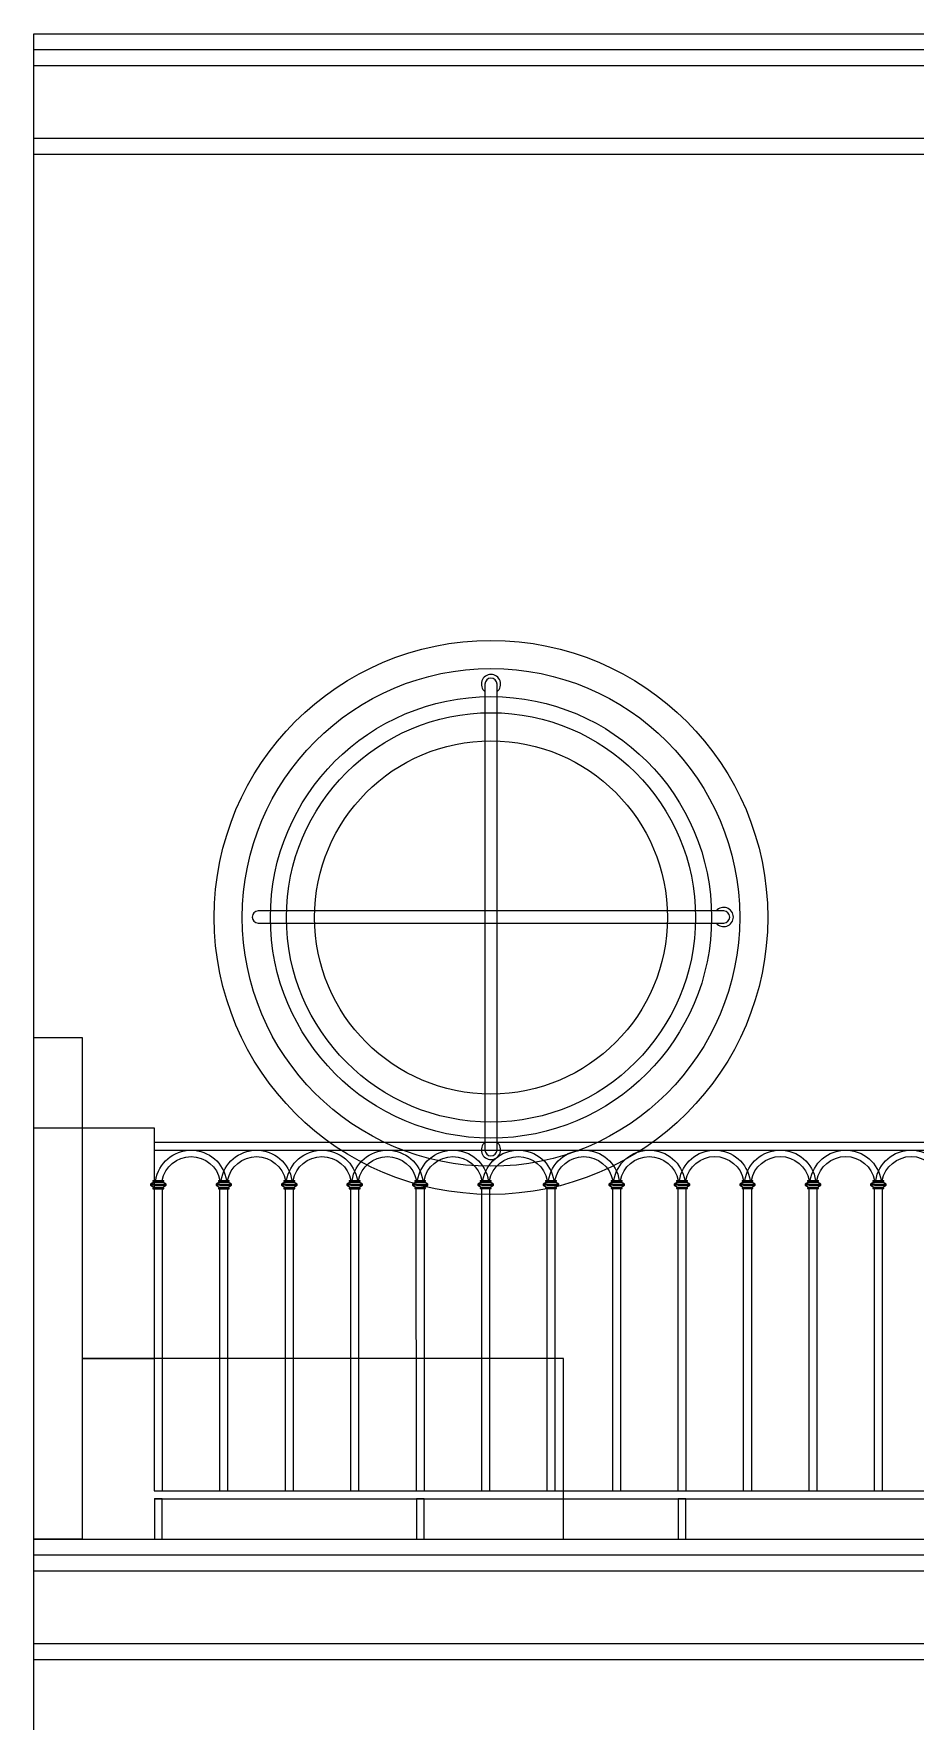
# Model space of a CAD drawing. Header units: millimetres. Extents: x -127141 to 682685, y -1234500 to 49778.
# Drawn here: x 440353 to 442551, y -269543 to -265339 of the extents above; entities that cross this region are included whole.
import ezdxf

# ---------------------------------------------------------------- set-up
doc = ezdxf.new("R2010")
doc.units = ezdxf.units.MM
doc.header["$MEASUREMENT"] = 0
doc.layers.add('-HATCH', color=8, linetype='Continuous', lineweight=5)
doc.layers.add('-LINE1', color=7, linetype='Continuous', lineweight=18)

# ---------------------------------------------------------------- blocks, each defined once
blk = doc.blocks.new('A$C3c667b45')
for p, q in [((6558.08756895666, 988.8375516396336), (9.822839024593124, 988.8375516396336)), ((6558.08756895666, 968.8374991954332), (9.822839024593124, 968.8374165566057)), ((4732.781830891617, 884.0074044565262), (4741.038458284283, 889.0357012456662)), ((4732.781830883468, 882.0074044565262), (4732.781830891617, 884.0074044565262)), ((4742.604670445202, 884.0074044172069), (4732.781830891617, 884.0074044565262)), ((4738.63846750604, 891.0357012554739), (4738.638467514189, 893.0357012554742)), ((4742.604670482105, 893.0357012397434), (4738.638467514189, 893.0357012554742)), ((4741.038458292488, 891.035701245666), (4738.63846750604, 891.0357012554739)), ((4741.038458284283, 889.0357012456662), (4741.038458292488, 891.035701245666)), ((4742.604670473897, 891.0357012395398), (4741.038458292488, 891.035701245666)), ((4763.391272869543, 889.0357011541928), (4741.038458290975, 889.0357012497261)), ((4761.804596773698, 893.0357011611778), (4742.604670482105, 893.0357012397434)), ((4742.604670473897, 891.0357012395398), (4761.80459676549, 891.0357011611778)), ((4742.604670445202, 884.0074044172069), (4742.604670436936, 882.007404417207)), ((4761.804596736737, 884.0074043386412), (4742.604670445202, 884.0074044172069)), ((4765.791263672348, 893.0357011443701), (4761.804596773698, 893.0357011611778)), ((4763.391272877692, 891.0357011541928), (4761.80459676549, 891.0357011611778)), ((4761.804596728529, 882.0074043386412), (4761.804596736737, 884.0074043386412)), ((4761.804596736737, 884.0074043386412), (4771.647900221054, 884.0074042974883)), ((4763.391272877692, 891.0357011541928), (4763.391272869543, 889.0357011541928)), ((4765.791263664141, 891.0357011443703), (4763.391272877692, 891.0357011541928)), ((4763.391272869543, 889.0357011541928), (4771.647900221054, 884.0074042974883)), ((4765.791263672348, 893.0357011443701), (4765.791263664141, 891.0357011443703)), ((4771.647900221054, 884.0074042974883), (4771.647900212847, 882.0074042974884)), ((4895.981204370386, 884.0074037887097), (4904.237831762991, 889.0357005778494)), ((4895.981204362237, 882.0074037887097), (4895.981204370386, 884.0074037887097)), ((4905.804043923912, 884.0074037493904), (4895.981204370386, 884.0074037887097)), ((4901.83784098475, 891.0357005876576), (4901.837840992957, 893.0357005876576)), ((4905.804043960873, 893.0357005719272), (4901.837840992957, 893.0357005876576)), ((4904.237831771199, 891.0357005778498), (4901.83784098475, 891.0357005876576)), ((4904.237831762991, 889.0357005778494), (4904.237831771199, 891.0357005778498)), ((4905.804043952609, 891.0357005717232), (4904.237831771199, 891.0357005778498)), ((4926.590646348312, 889.0357004863762), (4904.237831769687, 889.0357005819096)), ((4925.003970252467, 893.0357004933611), (4905.804043960873, 893.0357005719272)), ((4905.804043952609, 891.0357005717232), (4925.003970244201, 891.0357004933612)), ((4905.804043923912, 884.0074037493904), (4905.804043915704, 882.0074037493904)), ((4925.003970215446, 884.0074036708246), (4905.804043923912, 884.0074037493904)), ((4928.990637151059, 893.0357004765538), (4925.003970252467, 893.0357004933611)), ((4926.59064635646, 891.0357004863762), (4925.003970244201, 891.0357004933612)), ((4925.003970207296, 882.0074036708247), (4925.003970215446, 884.0074036708246)), ((4925.003970215446, 884.0074036708246), (4934.847273699765, 884.0074036296719)), ((4926.59064635646, 891.0357004863762), (4926.590646348312, 889.0357004863762)), ((4928.990637142909, 891.0357004765538), (4926.59064635646, 891.0357004863762)), ((4926.590646348312, 889.0357004863762), (4934.847273699765, 884.0074036296719)), ((4928.990637151059, 893.0357004765538), (4928.990637142909, 891.0357004765538)), ((4934.847273699765, 884.0074036296719), (4934.847273691557, 882.0074036296718)), ((5059.180577849097, 884.0074031208933), (5067.43720524176, 889.0356999100331)), ((5059.180577840889, 882.0074031208933), (5059.180577849097, 884.0074031208933)), ((5069.003417402623, 884.0074030815739), (5059.180577849097, 884.0074031208933)), ((5065.03721446346, 891.0356999198411), (5065.037214471609, 893.035699919841)), ((5069.003417439584, 893.0356999041105), (5065.037214471609, 893.035699919841)), ((5067.437205249909, 891.0356999100331), (5065.03721446346, 891.0356999198411)), ((5067.43720524176, 889.0356999100331), (5067.437205249909, 891.0356999100331)), ((5069.003417431377, 891.0356999039067), (5067.437205249909, 891.0356999100331)), ((5089.790019826963, 889.0356998185597), (5067.437205248396, 889.0356999140934)), ((5088.203343731118, 893.0356998255447), (5069.003417439584, 893.0356999041105)), ((5069.003417431377, 891.0356999039067), (5088.20334372297, 891.0356998255447)), ((5069.003417402623, 884.0074030815739), (5069.003417394415, 882.0074030815741)), ((5088.203343694215, 884.0074030030082), (5069.003417402623, 884.0074030815739)), ((5092.190010629828, 893.0356998087371), (5088.203343731118, 893.0356998255447)), ((5089.79001983517, 891.0356998185597), (5088.20334372297, 891.0356998255447)), ((5088.203343686007, 882.0074030030082), (5088.203343694215, 884.0074030030082)), ((5088.203343694215, 884.0074030030082), (5098.046647178475, 884.0074029618553)), ((5089.79001983517, 891.0356998185597), (5089.790019826963, 889.0356998185597)), ((5092.190010621621, 891.0356998087371), (5089.79001983517, 891.0356998185597)), ((5089.790019826963, 889.0356998185597), (5098.046647178475, 884.0074029618553)), ((5092.190010629828, 893.0356998087371), (5092.190010621621, 891.0356998087371)), ((5098.046647178475, 884.0074029618553), (5098.046647170326, 882.0074029618553)), ((5222.379951327805, 884.0074024530768), (5230.636578720471, 889.0356992422167)), ((5222.379951319657, 882.0074024530768), (5222.379951327805, 884.0074024530768)), ((5232.202790881391, 884.0074024137575), (5222.379951327805, 884.0074024530768)), ((5228.236587942229, 891.0356992520246), (5228.236587950378, 893.0356992520246)), ((5232.202790918294, 893.0356992362939), (5228.236587950378, 893.0356992520246)), ((5230.636578728677, 891.0356992422165), (5228.236587942229, 891.0356992520246)), ((5230.636578720471, 889.0356992422167), (5230.636578728677, 891.0356992422165)), ((5232.202790910087, 891.0356992360903), (5230.636578728677, 891.0356992422165)), ((5252.989393305732, 889.0356991507433), (5230.636578727163, 889.0356992462765)), ((5251.402717209887, 893.0356991577282), (5232.202790918294, 893.0356992362939)), ((5232.202790910087, 891.0356992360903), (5251.402717201679, 891.0356991577282)), ((5232.202790881391, 884.0074024137575), (5232.202790873125, 882.0074024137575)), ((5251.402717172926, 884.0074023351918), (5232.202790881391, 884.0074024137575)), ((5255.389384108537, 893.0356991409208), (5251.402717209887, 893.0356991577282)), ((5252.989393313881, 891.0356991507433), (5251.402717201679, 891.0356991577282)), ((5251.402717164718, 882.0074023351918), (5251.402717172926, 884.0074023351918)), ((5251.402717172926, 884.0074023351918), (5261.246020657243, 884.0074022940387)), ((5252.989393313881, 891.0356991507433), (5252.989393305732, 889.0356991507433)), ((5255.389384100329, 891.0356991409208), (5252.989393313881, 891.0356991507433)), ((5252.989393305732, 889.0356991507433), (5261.246020657243, 884.0074022940387)), ((5255.389384108537, 893.0356991409208), (5255.389384100329, 891.0356991409208)), ((5261.246020657243, 884.0074022940387), (5261.246020649036, 882.0074022940388)), ((5385.579324324323, 883.9896596753241), (5393.835951716988, 889.017956464464)), ((5385.579324316117, 881.9896596753242), (5385.579324324323, 883.9896596753241)), ((5395.402163877849, 883.9896596360048), (5385.579324324323, 883.9896596753241)), ((5391.435960938689, 891.0179564742722), (5391.435960946837, 893.017956474272)), ((5395.402163914813, 893.0179564585412), (5391.435960946837, 893.017956474272)), ((5393.835951725137, 891.0179564644641), (5391.435960938689, 891.0179564742722)), ((5393.835951716988, 889.017956464464), (5393.835951725137, 891.0179564644641)), ((5395.402163906605, 891.0179564583376), (5393.835951725137, 891.0179564644641)), ((5416.188766302191, 889.0179563729907), (5393.835951723624, 889.0179564685241)), ((5414.602090206347, 893.0179563799755), (5395.402163914813, 893.0179564585412)), ((5395.402163906605, 891.0179564583376), (5414.602090198197, 891.0179563799755)), ((5395.402163877849, 883.9896596360048), (5395.402163869643, 881.989659636005)), ((5414.602090169442, 883.9896595574392), (5395.402163877849, 883.9896596360048)), ((5418.588757105055, 893.0179563631682), (5414.602090206347, 893.0179563799755)), ((5416.188766310399, 891.0179563729907), (5414.602090198197, 891.0179563799755)), ((5414.602090161236, 881.9896595574392), (5414.602090169442, 883.9896595574392)), ((5414.602090169442, 883.9896595574392), (5424.445393653702, 883.9896595162863)), ((5416.188766310399, 891.0179563729907), (5416.188766302191, 889.0179563729907)), ((5418.588757096848, 891.0179563631682), (5416.188766310399, 891.0179563729907)), ((5416.188766302191, 889.0179563729907), (5424.445393653702, 883.9896595162863)), ((5418.588757105055, 893.0179563631682), (5418.588757096848, 891.0179563631682)), ((5424.445393653702, 883.9896595162863), (5424.445393645554, 881.9896595162863)), ((5548.778697803034, 883.9896590075077), (5557.035325195699, 889.0179557966477)), ((5548.778697794886, 881.9896590075076), (5548.778697803034, 883.9896590075077)), ((5558.601537356619, 883.9896589681885), (5548.778697803034, 883.9896590075077)), ((5554.635334417458, 891.0179558064556), (5554.635334425606, 893.0179558064556)), ((5558.601537393522, 893.017955790725), (5554.635334425606, 893.0179558064556)), ((5557.035325203906, 891.0179557966475), (5554.635334417458, 891.0179558064556)), ((5557.035325195699, 889.0179557966477), (5557.035325203906, 891.0179557966475)), ((5558.601537385315, 891.0179557905212), (5557.035325203906, 891.0179557966475)), ((5579.388139780959, 889.0179557051742), (5557.035325202392, 889.0179558007076)), ((5577.801463685115, 893.0179557121593), (5558.601537393522, 893.017955790725)), ((5558.601537385315, 891.0179557905212), (5577.801463676908, 891.0179557121593)), ((5558.601537356619, 883.9896589681885), (5558.601537348353, 881.9896589681885)), ((5577.801463648153, 883.9896588896228), (5558.601537356619, 883.9896589681885)), ((5581.788130583765, 893.0179556953516), (5577.801463685115, 893.0179557121593)), ((5579.388139789109, 891.0179557051742), (5577.801463676908, 891.0179557121593)), ((5577.801463639947, 881.9896588896225), (5577.801463648153, 883.9896588896228)), ((5577.801463648153, 883.9896588896228), (5587.64476713247, 883.9896588484697)), ((5579.388139789109, 891.0179557051742), (5579.388139780959, 889.0179557051742)), ((5581.788130575558, 891.0179556953517), (5579.388139789109, 891.0179557051742)), ((5579.388139780959, 889.0179557051742), (5587.64476713247, 883.9896588484697)), ((5581.788130583765, 893.0179556953516), (5581.788130575558, 891.0179556953517)), ((5587.64476713247, 883.9896588484697), (5587.644767124264, 881.9896588484698)), ((5711.978071281802, 883.9896583396913), (5720.23469867441, 889.017955128831)), ((5711.978071273596, 881.9896583396913), (5711.978071281802, 883.9896583396913)), ((5721.800910835271, 883.9896583003718), (5711.978071281802, 883.9896583396913)), ((5717.834707896109, 891.0179551386391), (5717.834707904316, 893.0179551386391)), ((5721.800910872291, 893.0179551229083), (5717.834707904316, 893.0179551386391)), ((5720.234698682559, 891.017955128831), (5717.834707896109, 891.0179551386391)), ((5720.23469867441, 889.017955128831), (5720.234698682559, 891.017955128831)), ((5721.800910864024, 891.0179551227047), (5720.234698682559, 891.017955128831)), ((5742.58751325967, 889.0179550373578), (5720.234698681045, 889.0179551328911)), ((5741.000837163824, 893.0179550443427), (5721.800910872291, 893.0179551229083)), ((5721.800910864024, 891.0179551227047), (5741.000837155618, 891.0179550443428)), ((5721.800910835271, 883.9896583003718), (5721.800910827122, 881.9896583003718)), ((5741.000837126863, 883.9896582218062), (5721.800910835271, 883.9896583003718)), ((5744.987504062476, 893.0179550275352), (5741.000837163824, 893.0179550443427)), ((5742.587513267878, 891.0179550373578), (5741.000837155618, 891.0179550443428)), ((5741.000837118715, 881.9896582218062), (5741.000837126863, 883.9896582218062)), ((5741.000837126863, 883.9896582218062), (5750.844140611123, 883.9896581806532)), ((5742.587513267878, 891.0179550373578), (5742.58751325967, 889.0179550373578)), ((5744.987504054327, 891.0179550275351), (5742.587513267878, 891.0179550373578)), ((5742.58751325967, 889.0179550373578), (5750.844140611123, 883.9896581806532)), ((5744.987504062476, 893.0179550275352), (5744.987504054327, 891.0179550275351)), ((5750.844140611123, 883.9896581806532), (5750.844140602975, 881.9896581806532)), ((5875.177444760513, 883.9896576718747), (5883.434072153177, 889.0179544610147)), ((5875.177444752306, 881.9896576718747), (5875.177444760513, 883.9896576718747)), ((5885.000284314039, 883.9896576325556), (5875.177444760513, 883.9896576718747)), ((5881.034081374878, 891.0179544708226), (5881.034081383027, 893.0179544708225)), ((5885.000284351001, 893.017954455092), (5881.034081383027, 893.0179544708225)), ((5883.434072161325, 891.0179544610146), (5881.034081374878, 891.0179544708226)), ((5883.434072153177, 889.0179544610147), (5883.434072161325, 891.0179544610146)), ((5885.000284342794, 891.0179544548881), (5883.434072161325, 891.0179544610146)), ((5905.78688673838, 889.0179543695414), (5883.434072159813, 889.0179544650745)), ((5904.200210642535, 893.0179543765262), (5885.000284351001, 893.017954455092)), ((5885.000284342794, 891.0179544548881), (5904.200210634386, 891.0179543765262)), ((5885.000284314039, 883.9896576325556), (5885.000284305831, 881.9896576325553)), ((5904.200210605631, 883.9896575539896), (5885.000284314039, 883.9896576325556)), ((5908.186877541243, 893.0179543597188), (5904.200210642535, 893.0179543765262)), ((5905.786886746588, 891.0179543695414), (5904.200210634386, 891.0179543765262)), ((5904.200210597424, 881.9896575539896), (5904.200210605631, 883.9896575539896)), ((5904.200210605631, 883.9896575539896), (5914.043514089892, 883.989657512837)), ((5905.786886746588, 891.0179543695414), (5905.78688673838, 889.0179543695414)), ((5908.186877533037, 891.0179543597188), (5905.786886746588, 891.0179543695414)), ((5905.78688673838, 889.0179543695414), (5914.043514089892, 883.989657512837)), ((5908.186877541243, 893.0179543597188), (5908.186877533037, 891.0179543597188)), ((5914.043514089892, 883.989657512837), (5914.043514081744, 881.9896575128367)), ((6038.376817756972, 883.9719148941076), (6046.633445149638, 889.0002116832476)), ((6038.376817748765, 881.9719148941075), (6038.376817756972, 883.9719148941076)), ((6048.199657310499, 883.9719148547882), (6038.376817756972, 883.9719148941076)), ((6044.233454371337, 891.0002116930555), (6044.233454379486, 893.0002116930555)), ((6048.199657347461, 893.0002116773247), (6044.233454379486, 893.0002116930555)), ((6046.633445157786, 891.0002116832474), (6044.233454371337, 891.0002116930555)), ((6046.633445149638, 889.0002116832476), (6046.633445157786, 891.0002116832474)), ((6048.199657339253, 891.0002116771211), (6046.633445157786, 891.0002116832474)), ((6068.98625973484, 889.0002115917742), (6046.633445156272, 889.0002116873075)), ((6067.399583638994, 893.0002115987592), (6048.199657347461, 893.0002116773247)), ((6048.199657339253, 891.0002116771211), (6067.399583630845, 891.0002115987592)), ((6048.199657310499, 883.9719148547882), (6048.199657302293, 881.9719148547883)), ((6067.399583602091, 883.9719147762227), (6048.199657310499, 883.9719148547882)), ((6071.386250537703, 893.0002115819515), (6067.399583638994, 893.0002115987592)), ((6068.986259743048, 891.0002115917741), (6067.399583630845, 891.0002115987592)), ((6067.399583593884, 881.9719147762227), (6067.399583602091, 883.9719147762227)), ((6067.399583602091, 883.9719147762227), (6077.242887086351, 883.9719147350697)), ((6068.986259743048, 891.0002115917741), (6068.98625973484, 889.0002115917742)), ((6071.386250529497, 891.0002115819516), (6068.986259743048, 891.0002115917741)), ((6068.98625973484, 889.0002115917742), (6077.242887086351, 883.9719147350697)), ((6071.386250537703, 893.0002115819515), (6071.386250529497, 891.0002115819516)), ((6077.242887086351, 883.9719147350697), (6077.242887078202, 881.9719147350697)), ((6201.576191235684, 883.9719142262912), (6209.832818628347, 889.0002110154309)), ((6201.576191227534, 881.9719142262912), (6201.576191235684, 883.9719142262912)), ((6211.399030789267, 883.9719141869717), (6201.576191235684, 883.9719142262912)), ((6207.432827850105, 891.000211025239), (6207.432827858254, 893.000211025239)), ((6211.399030826171, 893.0002110095082), (6207.432827858254, 893.000211025239)), ((6209.832818636554, 891.0002110154309), (6207.432827850105, 891.000211025239)), ((6209.832818628347, 889.0002110154309), (6209.832818636554, 891.0002110154309)), ((6211.399030817964, 891.0002110093046), (6209.832818636554, 891.0002110154309)), ((6232.185633213609, 889.0002109239576), (6209.832818635042, 889.000211019491)), ((6230.598957117762, 893.0002109309426), (6211.399030826171, 893.0002110095082)), ((6211.399030817964, 891.0002110093046), (6230.598957109556, 891.0002109309426)), ((6211.399030789267, 883.9719141869717), (6211.399030781002, 881.9719141869717)), ((6230.598957080801, 883.971914108406), (6211.399030789267, 883.9719141869717)), ((6234.585624016414, 893.0002109141351), (6230.598957117762, 893.0002109309426)), ((6232.185633221758, 891.0002109239576), (6230.598957109556, 891.0002109309426)), ((6230.598957072594, 881.971914108406), (6230.598957080801, 883.971914108406)), ((6230.598957080801, 883.971914108406), (6240.442260565121, 883.9719140672531)), ((6232.185633221758, 891.0002109239576), (6232.185633213609, 889.0002109239576)), ((6234.585624008207, 891.000210914135), (6232.185633221758, 891.0002109239576)), ((6232.185633213609, 889.0002109239576), (6240.442260565121, 883.9719140672531)), ((6234.585624016414, 893.0002109141351), (6234.585624008207, 891.000210914135)), ((6240.442260565121, 883.9719140672531), (6240.442260556912, 881.9719140672532)), ((6364.77556471445, 883.9719135584744), (6373.032192107057, 889.0002103476145)), ((6364.775564706244, 881.9719135584746), (6364.77556471445, 883.9719135584744)), ((6374.59840426792, 883.9719135191555), (6364.77556471445, 883.9719135584744)), ((6370.632201328757, 891.0002103574225), (6370.632201336964, 893.0002103574224)), ((6374.59840430494, 893.0002103416919), (6370.632201336964, 893.0002103574224)), ((6373.032192115206, 891.0002103476145), (6370.632201328757, 891.0002103574225)), ((6373.032192107057, 889.0002103476145), (6373.032192115206, 891.0002103476145)), ((6374.598404296674, 891.000210341488), (6373.032192115206, 891.0002103476145)), ((6395.385006692318, 889.000210256141), (6373.032192113693, 889.0002103516744)), ((6393.798330596474, 893.0002102631261), (6374.59840430494, 893.0002103416919)), ((6374.598404296674, 891.000210341488), (6393.798330588266, 891.0002102631261)), ((6374.59840426792, 883.9719135191555), (6374.59840425977, 881.9719135191552)), ((6393.798330559512, 883.9719134405894), (6374.59840426792, 883.9719135191555)), ((6397.784997495124, 893.0002102463187), (6393.798330596474, 893.0002102631261)), ((6395.385006700526, 891.0002102561413), (6393.798330588266, 891.0002102631261)), ((6393.798330551363, 881.9719134405894), (6393.798330559512, 883.9719134405894)), ((6393.798330559512, 883.9719134405894), (6403.641634043772, 883.9719133994367)), ((6395.385006700526, 891.0002102561413), (6395.385006692318, 889.000210256141)), ((6397.784997486975, 891.0002102463187), (6395.385006700526, 891.0002102561413)), ((6395.385006692318, 889.000210256141), (6403.641634043772, 883.9719133994367)), ((6397.784997495124, 893.0002102463187), (6397.784997486975, 891.0002102463187)), ((6403.641634043772, 883.9719133994367), (6403.641634035623, 881.9719133994366)), ((6527.974938193162, 883.9719128906581), (6536.231565585827, 889.000209679798)), ((6527.974938184953, 881.9719128906582), (6527.974938193162, 883.9719128906581)), ((6537.797777746689, 883.9719128513389), (6527.974938193162, 883.9719128906581)), ((6533.831574807526, 891.0002096896059), (6533.831574815675, 893.0002096896059)), ((6537.797777783649, 893.0002096738752), (6533.831574815675, 893.0002096896059)), ((6536.231565593976, 891.0002096797979), (6533.831574807526, 891.0002096896059)), ((6536.231565585827, 889.000209679798), (6536.231565593976, 891.0002096797979)), ((6537.797777775442, 891.0002096736715), (6536.231565593976, 891.0002096797979)), ((6558.584380171031, 889.0002095883248), (6536.231565592462, 889.0002096838581)), ((6556.997704075183, 893.0002095953096), (6537.797777783649, 893.0002096738752)), ((6537.797777775442, 891.0002096736715), (6556.997704067035, 891.0002095953096)), ((6537.797777746689, 883.9719128513389), (6537.79777773848, 881.9719128513389)), ((6556.99770403828, 883.9719127727732), (6537.797777746689, 883.9719128513389)), ((6560.984370973892, 893.000209578502), (6556.997704075183, 893.0002095953096)), ((6558.584380179237, 891.0002095883245), (6556.997704067035, 891.0002095953096)), ((6556.997704030074, 881.9719127727732), (6556.99770403828, 883.9719127727732)), ((6556.99770403828, 883.9719127727732), (6566.84100752254, 883.9719127316201)), ((6558.584380179237, 891.0002095883245), (6558.584380171031, 889.0002095883248)), ((6560.984370965686, 891.0002095785022), (6558.584380179237, 891.0002095883245)), ((6558.584380171031, 889.0002095883248), (6566.84100752254, 883.9719127316201)), ((6560.984370973892, 893.000209578502), (6560.984370965686, 891.0002095785022)), ((6566.84100752254, 883.9719127316201), (6566.841007514391, 881.9719127316201)), ((4741.03845823498, 876.9791075998218), (4732.781830883468, 882.0074044565262)), ((4742.604670436936, 882.007404417207), (4732.781830883468, 882.0074044565262)), ((4738.638467432116, 872.9791076096444), (4738.638467440265, 874.9791076096443)), ((4741.038458226772, 874.979107599822), (4738.638467440265, 874.9791076096443)), ((4742.604670400033, 872.9791075939137), (4738.638467432116, 872.9791076096444)), ((4741.038458226772, 874.979107599822), (4741.03845823498, 876.9791075998218)), ((4763.391272820182, 876.9791075083632), (4741.038458241906, 876.9791075955873)), ((4742.604670408182, 874.9791075937101), (4741.038458226772, 874.979107599822)), ((4761.804596728529, 882.0074043386412), (4742.604670436936, 882.007404417207)), ((4742.604670408182, 874.9791075937101), (4761.825060630566, 874.979107514271)), ((4742.604670399974, 872.9791075939282), (4742.604667318868, 120.0358100175362)), ((4761.825060622417, 872.9791075142713), (4742.604670400033, 872.9791075939137)), ((4761.80459361046, 120.0358099389705), (4761.825060622417, 872.9791075142857)), ((4761.804596728529, 882.0074043386412), (4771.647900212847, 882.0074042974884)), ((4763.391272812034, 874.9791075083632), (4761.825060630566, 874.979107514271)), ((4765.791263590275, 872.9791074985405), (4761.825060622417, 872.9791075142713)), ((4771.647900212847, 882.0074042974884), (4763.391272820182, 876.9791075083632)), ((4763.391272820182, 876.9791075083632), (4763.391272812034, 874.9791075083632)), ((4765.791263598482, 874.9791074985407), (4763.391272812034, 874.9791075083632)), ((4765.791263598482, 874.9791074985407), (4765.791263590275, 872.9791074985405)), ((4904.23783171369, 876.9791069320053), (4895.981204362237, 882.0074037887097)), ((4905.804043915704, 882.0074037493904), (4895.981204362237, 882.0074037887097)), ((4901.837840910885, 872.9791069418278), (4901.837840919034, 874.9791069418278)), ((4904.237831705483, 874.9791069320053), (4901.837840919034, 874.9791069418278)), ((4905.804043878743, 872.9791069260973), (4901.837840910885, 872.9791069418278)), ((4904.237831705483, 874.9791069320053), (4904.23783171369, 876.9791069320053)), ((4926.590646298951, 876.9791068405466), (4904.237831720617, 876.9791069277707)), ((4905.80404388695, 874.9791069258936), (4904.237831705483, 874.9791069320053)), ((4925.003970207296, 882.0074036708247), (4905.804043915704, 882.0074037493904)), ((4905.80404388695, 874.9791069258936), (4925.024434109335, 874.9791068464547)), ((4905.804043878686, 872.9791069261117), (4905.804040797637, 120.0358093497198)), ((4925.024434101185, 872.9791068464547), (4905.804043878743, 872.9791069260973)), ((4925.003970207296, 882.0074036708247), (4934.847273691557, 882.0074036296718)), ((4925.003967089229, 120.035809271154), (4925.024434101128, 872.9791068464692)), ((4926.590646290744, 874.9791068405466), (4925.024434109335, 874.9791068464547)), ((4928.990637068986, 872.9791068307242), (4925.024434101185, 872.9791068464547)), ((4934.847273691557, 882.0074036296718), (4926.590646298951, 876.9791068405466)), ((4926.590646298951, 876.9791068405466), (4926.590646290744, 874.9791068405466)), ((4928.990637077252, 874.979106830724), (4926.590646290744, 874.9791068405466)), ((4928.990637077252, 874.979106830724), (4928.990637068986, 872.9791068307242)), ((5067.4372051924, 876.9791062641889), (5059.180577840889, 882.0074031208933)), ((5069.003417394415, 882.0074030815741), (5059.180577840889, 882.0074031208933)), ((5065.037214389537, 872.9791062740114), (5065.037214397744, 874.9791062740112)), ((5067.437205184251, 874.9791062641887), (5065.037214397744, 874.9791062740112)), ((5069.003417357453, 872.9791062582808), (5065.037214389537, 872.9791062740114)), ((5067.437205184251, 874.9791062641887), (5067.4372051924, 876.9791062641889)), ((5089.790019777661, 876.9791061727302), (5067.437205199385, 876.9791062599543)), ((5069.003417365602, 874.979106258077), (5067.437205184251, 874.9791062641887)), ((5069.003417357453, 872.9791062582955), (5069.003414276347, 120.0358086819033)), ((5088.203343686007, 882.0074030030082), (5069.003417394415, 882.0074030815741)), ((5069.003417365602, 874.979106258077), (5088.223807588045, 874.9791061786383)), ((5088.223807579837, 872.9791061786383), (5069.003417357453, 872.9791062582808)), ((5088.203343686007, 882.0074030030082), (5098.046647170326, 882.0074029618553)), ((5088.20334056794, 120.0358086033375), (5088.223807579837, 872.9791061786526)), ((5089.790019769455, 874.97910617273), (5088.223807588045, 874.9791061786383)), ((5092.190010547755, 872.9791061629076), (5088.223807579837, 872.9791061786383)), ((5098.046647170326, 882.0074029618553), (5089.790019777661, 876.9791061727302)), ((5089.790019777661, 876.9791061727302), (5089.790019769455, 874.97910617273)), ((5092.190010555903, 874.9791061629076), (5089.790019769455, 874.97910617273)), ((5092.190010555903, 874.9791061629076), (5092.190010547755, 872.9791061629076)), ((5230.636578671169, 876.9791055963723), (5222.379951319657, 882.0074024530768)), ((5232.202790873125, 882.0074024137575), (5222.379951319657, 882.0074024530768)), ((5228.236587868305, 872.979105606195), (5228.236587876454, 874.9791056061949)), ((5230.636578662961, 874.9791055963724), (5228.236587876454, 874.9791056061949)), ((5232.202790836222, 872.9791055904643), (5228.236587868305, 872.979105606195)), ((5230.636578662961, 874.9791055963724), (5230.636578671169, 876.9791055963723)), ((5252.989393256371, 876.9791055049136), (5230.636578678095, 876.9791055921378)), ((5232.202790844371, 874.9791055902605), (5230.636578662961, 874.9791055963724)), ((5251.402717164718, 882.0074023351918), (5232.202790873125, 882.0074024137575)), ((5232.202790844371, 874.9791055902605), (5251.423181066755, 874.9791055108217)), ((5232.202790836222, 872.9791055904643), (5232.202787755116, 120.0358080140722)), ((5251.423181058606, 872.9791055108217), (5232.202790836222, 872.9791055904643)), ((5251.402714046649, 120.0358079355064), (5251.423181058606, 872.9791055108217)), ((5251.402717164718, 882.0074023351918), (5261.246020649036, 882.0074022940388)), ((5252.989393248224, 874.9791055049136), (5251.423181066755, 874.9791055108217)), ((5255.389384026465, 872.979105495091), (5251.423181058606, 872.9791055108217)), ((5261.246020649036, 882.0074022940388), (5252.989393256371, 876.9791055049136)), ((5252.989393256371, 876.9791055049136), (5252.989393248224, 874.9791055049136)), ((5255.389384034671, 874.9791054950911), (5252.989393248224, 874.9791055049136)), ((5255.389384034671, 874.9791054950911), (5255.389384026465, 872.979105495091)), ((5393.835951667629, 876.9613628186197), (5385.579324316117, 881.9896596753242)), ((5395.402163869643, 881.989659636005), (5385.579324316117, 881.9896596753242)), ((5391.435960864765, 872.9613628284424), (5391.435960872971, 874.9613628284422)), ((5393.835951659479, 874.9613628186197), (5391.435960872971, 874.9613628284422)), ((5395.402163832681, 872.9613628127117), (5391.435960864765, 872.9613628284424)), ((5393.835951659479, 874.9613628186197), (5393.835951667629, 876.9613628186197)), ((5416.18876625289, 876.9613627271609), (5393.835951674613, 876.9613628143852)), ((5395.402163840831, 874.9613628125079), (5393.835951659479, 874.9613628186197)), ((5414.602090161236, 881.9896595574392), (5395.402163869643, 881.989659636005)), ((5395.402163840831, 874.9613628125079), (5414.622554063273, 874.961362733069)), ((5395.402163832681, 872.9613628127263), (5395.402160751576, 120.0180652363342)), ((5414.622554055066, 872.9613627330691), (5395.402163832681, 872.9613628127117)), ((5414.602090161236, 881.9896595574392), (5424.445393645554, 881.9896595162863)), ((5414.602087043168, 120.0180651577684), (5414.622554055066, 872.9613627330837)), ((5416.188766244682, 874.9613627271609), (5414.622554063273, 874.961362733069)), ((5418.588757022982, 872.9613627173386), (5414.622554055066, 872.9613627330691)), ((5424.445393645554, 881.9896595162863), (5416.18876625289, 876.9613627271609)), ((5416.18876625289, 876.9613627271609), (5416.188766244682, 874.9613627271609)), ((5418.588757031131, 874.9613627173386), (5416.188766244682, 874.9613627271609)), ((5418.588757031131, 874.9613627173386), (5418.588757022982, 872.9613627173386)), ((5557.035325146397, 876.9613621508033), (5548.778697794886, 881.9896590075076)), ((5558.601537348353, 881.9896589681885), (5548.778697794886, 881.9896590075076)), ((5554.635334343533, 872.9613621606258), (5554.635334351682, 874.9613621606258)), ((5557.035325138189, 874.9613621508032), (5554.635334351682, 874.9613621606258)), ((5558.601537311449, 872.9613621448954), (5554.635334343533, 872.9613621606258)), ((5557.035325138189, 874.9613621508032), (5557.035325146397, 876.9613621508033)), ((5579.3881397316, 876.9613620593443), (5557.035325153322, 876.9613621465687)), ((5558.6015373196, 874.9613621446915), (5557.035325138189, 874.9613621508032)), ((5558.601537311391, 872.9613621449098), (5558.601534230285, 120.0180645685177)), ((5577.801463639947, 881.9896588896225), (5558.601537348353, 881.9896589681885)), ((5558.6015373196, 874.9613621446915), (5577.821927541982, 874.9613620652527)), ((5577.821927533834, 872.9613620652527), (5558.601537311449, 872.9613621448954)), ((5577.801463639947, 881.9896588896225), (5587.644767124264, 881.9896588484698)), ((5577.801460521878, 120.0180644899519), (5577.821927533834, 872.9613620652672)), ((5579.388139723451, 874.9613620593445), (5577.821927541982, 874.9613620652527)), ((5581.788130501692, 872.961362049522), (5577.821927533834, 872.9613620652527)), ((5587.644767124264, 881.9896588484698), (5579.3881397316, 876.9613620593443)), ((5579.3881397316, 876.9613620593443), (5579.388139723451, 874.9613620593445)), ((5581.7881305099, 874.961362049522), (5579.388139723451, 874.9613620593445)), ((5581.7881305099, 874.961362049522), (5581.788130501692, 872.961362049522)), ((5720.234698625048, 876.9613614829867), (5711.978071273596, 881.9896583396913)), ((5721.800910827122, 881.9896583003718), (5711.978071273596, 881.9896583396913)), ((5717.834707822242, 872.9613614928095), (5717.83470783045, 874.9613614928095)), ((5720.2346986169, 874.9613614829867), (5717.83470783045, 874.9613614928095)), ((5721.800910790103, 872.9613614770788), (5717.834707822242, 872.9613614928095)), ((5720.2346986169, 874.9613614829867), (5720.234698625048, 876.9613614829867)), ((5742.587513210367, 876.961361391528), (5720.234698632033, 876.9613614787521)), ((5721.800910798309, 874.9613614768748), (5720.2346986169, 874.9613614829867)), ((5741.000837118715, 881.9896582218062), (5721.800910827122, 881.9896583003718)), ((5721.800910798309, 874.9613614768748), (5741.021301020752, 874.9613613974361)), ((5721.800910790103, 872.9613614770932), (5721.800907709053, 120.0180639007012)), ((5741.021301012544, 872.9613613974361), (5721.800910790103, 872.9613614770788)), ((5741.000834000646, 120.0180638221354), (5741.021301012486, 872.9613613974507)), ((5741.000837118715, 881.9896582218062), (5750.844140602975, 881.9896581806532)), ((5742.587513202103, 874.9613613915282), (5741.021301020752, 874.9613613974361)), ((5744.987503980403, 872.9613613817053), (5741.021301012544, 872.9613613974361)), ((5750.844140602975, 881.9896581806532), (5742.587513210367, 876.961361391528)), ((5742.587513210367, 876.961361391528), (5742.587513202103, 874.9613613915282)), ((5744.987503988609, 874.9613613817055), (5742.587513202103, 874.9613613915282)), ((5744.987503988609, 874.9613613817055), (5744.987503980403, 872.9613613817053)), ((5883.434072103817, 876.9613608151703), (5875.177444752306, 881.9896576718747)), ((5885.000284305831, 881.9896576325553), (5875.177444752306, 881.9896576718747)), ((5881.034081300953, 872.9613608249929), (5881.03408130916, 874.9613608249927)), ((5883.434072095668, 874.9613608151703), (5881.03408130916, 874.9613608249927)), ((5885.000284268871, 872.9613608092623), (5881.034081300953, 872.9613608249929)), ((5883.434072095668, 874.9613608151703), (5883.434072103817, 876.9613608151703)), ((5905.786886689079, 876.9613607237116), (5883.434072110802, 876.9613608109358)), ((5885.000284277019, 874.9613608090585), (5883.434072095668, 874.9613608151703)), ((5904.200210597424, 881.9896575539896), (5885.000284305831, 881.9896576325553)), ((5885.000284277019, 874.9613608090585), (5904.220674499462, 874.9613607296194)), ((5885.000284268871, 872.9613608092623), (5885.000281187822, 120.0180632328702)), ((5904.220674491255, 872.9613607296196), (5885.000284268871, 872.9613608092623)), ((5904.200210597424, 881.9896575539896), (5914.043514081744, 881.9896575128367)), ((5904.200207479355, 120.0180631543044), (5904.220674491255, 872.9613607296196)), ((5905.786886680871, 874.9613607237116), (5904.220674499462, 874.9613607296194)), ((5908.186877459171, 872.961360713889), (5904.220674491255, 872.9613607296196)), ((5914.043514081744, 881.9896575128367), (5905.786886689079, 876.9613607237116)), ((5905.786886689079, 876.9613607237116), (5905.786886680871, 874.9613607237116)), ((5908.18687746732, 874.961360713889), (5905.786886680871, 874.9613607237116)), ((5908.18687746732, 874.961360713889), (5908.186877459171, 872.961360713889)), ((6046.633445100276, 876.9436180374032), (6038.376817748765, 881.9719148941075)), ((6048.199657302293, 881.9719148547883), (6038.376817748765, 881.9719148941075)), ((6044.233454297413, 872.9436180472258), (6044.23345430562, 874.9436180472256)), ((6046.633445092128, 874.9436180374031), (6044.23345430562, 874.9436180472256)), ((6048.19965726533, 872.9436180314952), (6044.233454297413, 872.9436180472258)), ((6046.633445092128, 874.9436180374031), (6046.633445100276, 876.9436180374032)), ((6068.986259685538, 876.9436179459445), (6046.633445107262, 876.9436180331686)), ((6048.199657273478, 874.9436180312914), (6046.633445092128, 874.9436180374031)), ((6048.19965726533, 872.9436180315097), (6048.199654184223, 120.0003204551176)), ((6067.399583593884, 881.9719147762227), (6048.199657302293, 881.9719148547883)), ((6048.199657273478, 874.9436180312914), (6067.420047495922, 874.9436179518526)), ((6067.420047487715, 872.9436179518526), (6048.19965726533, 872.9436180314952)), ((6067.399583593884, 881.9719147762227), (6077.242887078202, 881.9719147350697)), ((6067.399580475815, 120.0003203765518), (6067.420047487715, 872.9436179518669)), ((6068.986259677329, 874.9436179459442), (6067.420047495922, 874.9436179518526)), ((6071.386250455631, 872.9436179361219), (6067.420047487715, 872.9436179518526)), ((6077.242887078202, 881.9719147350697), (6068.986259685538, 876.9436179459445)), ((6068.986259685538, 876.9436179459445), (6068.986259677329, 874.9436179459442)), ((6071.386250463779, 874.9436179361219), (6068.986259677329, 874.9436179459442)), ((6071.386250463779, 874.9436179361219), (6071.386250455631, 872.9436179361219)), ((6209.832818579045, 876.9436173695868), (6201.576191227534, 881.9719142262912)), ((6211.399030781002, 881.9719141869717), (6201.576191227534, 881.9719142262912)), ((6207.432827776181, 872.9436173794091), (6207.43282778433, 874.9436173794091)), ((6209.832818570838, 874.9436173695868), (6207.43282778433, 874.9436173794091)), ((6211.399030744098, 872.9436173636786), (6207.432827776181, 872.9436173794091)), ((6209.832818570838, 874.9436173695868), (6209.832818579045, 876.9436173695868)), ((6232.185633164249, 876.9436172781279), (6209.832818585972, 876.943617365352)), ((6211.399030752247, 874.9436173634747), (6209.832818570838, 874.9436173695868)), ((6230.598957072594, 881.971914108406), (6211.399030781002, 881.9719141869717)), ((6211.399030752247, 874.9436173634747), (6230.619420974632, 874.9436172840359)), ((6211.399030744039, 872.9436173636932), (6211.399027662935, 120.0003197873011)), ((6230.619420966483, 872.9436172840359), (6211.399030744098, 872.9436173636786)), ((6230.598953954526, 120.0003197087353), (6230.619420966483, 872.9436172840506)), ((6230.598957072594, 881.971914108406), (6240.442260556912, 881.9719140672532)), ((6232.185633156098, 874.943617278128), (6230.619420974632, 874.9436172840359)), ((6234.585623934341, 872.9436172683052), (6230.619420966483, 872.9436172840359)), ((6240.442260556912, 881.9719140672532), (6232.185633164249, 876.9436172781279)), ((6232.185633164249, 876.9436172781279), (6232.185633156098, 874.943617278128)), ((6234.585623942548, 874.9436172683054), (6232.185633156098, 874.943617278128)), ((6234.585623942548, 874.9436172683054), (6234.585623934341, 872.9436172683052)), ((6373.032192057696, 876.9436167017702), (6364.775564706244, 881.9719135584746)), ((6374.59840425977, 881.9719135191552), (6364.775564706244, 881.9719135584746)), ((6370.632201254893, 872.9436167115928), (6370.632201263099, 874.9436167115928)), ((6373.032192049548, 874.9436167017703), (6370.632201263099, 874.9436167115928)), ((6374.598404222751, 872.9436166958619), (6370.632201254893, 872.9436167115928)), ((6373.032192049548, 874.9436167017703), (6373.032192057696, 876.9436167017702)), ((6395.385006643018, 876.9436166103114), (6373.032192064681, 876.9436166975355)), ((6374.598404230957, 874.9436166956584), (6373.032192049548, 874.9436167017703)), ((6393.798330551363, 881.9719134405894), (6374.59840425977, 881.9719135191552)), ((6374.598404230957, 874.9436166956584), (6393.818794453399, 874.9436166162196)), ((6374.598404222751, 872.9436166958766), (6374.598401141701, 120.0003191194846)), ((6393.818794445193, 872.9436166162193), (6374.598404222751, 872.9436166958619)), ((6393.798330551363, 881.9719134405894), (6403.641634035623, 881.9719133994366)), ((6393.798327433295, 120.0003190409188), (6393.818794445136, 872.943616616234)), ((6395.385006634751, 874.9436166103114), (6393.818794453399, 874.9436166162196)), ((6397.78499741305, 872.9436166004889), (6393.818794445193, 872.9436166162193)), ((6403.641634035623, 881.9719133994366), (6395.385006643018, 876.9436166103114)), ((6395.385006643018, 876.9436166103114), (6395.385006634751, 874.9436166103114)), ((6397.784997421259, 874.9436166004889), (6395.385006634751, 874.9436166103114)), ((6397.784997421259, 874.9436166004889), (6397.78499741305, 872.9436166004889)), ((6536.231565536465, 876.9436160339537), (6527.974938184953, 881.9719128906582)), ((6537.79777773848, 881.9719128513389), (6527.974938184953, 881.9719128906582)), ((6533.831574733604, 872.9436160437763), (6533.831574741809, 874.9436160437763)), ((6536.231565528316, 874.9436160339537), (6533.831574741809, 874.9436160437763)), ((6537.797777701518, 872.9436160280458), (6533.831574733604, 872.9436160437763)), ((6536.231565528316, 874.9436160339537), (6536.231565536465, 876.9436160339537)), ((6558.584380121726, 876.943615942495), (6536.23156554345, 876.9436160297191)), ((6537.797777709667, 874.9436160278419), (6536.231565528316, 874.9436160339537)), ((6537.797777701518, 872.9436160280458), (6537.797774620472, 120.0003184516535)), ((6556.997704030074, 881.9719127727732), (6537.79777773848, 881.9719128513389)), ((6537.797777709667, 874.9436160278419), (6557.01816793211, 874.943615948403)), ((6557.018167923902, 872.9436159484031), (6537.797777701518, 872.9436160280458)), ((6556.997704030074, 881.9719127727732), (6566.841007514391, 881.9719127316201)), ((6556.997700912005, 120.0003183730878), (6557.018167923902, 872.9436159484031)), ((6558.58438011352, 874.9436159424948), (6557.01816793211, 874.943615948403)), ((6560.984370891819, 872.9436159326724), (6557.018167923902, 872.9436159484031)), ((6566.841007514391, 881.9719127316201), (6558.584380121726, 876.943615942495)), ((6558.584380121726, 876.943615942495), (6558.58438011352, 874.9436159424948)), ((6560.98437089997, 874.9436159326723), (6558.58438011352, 874.9436159424948)), ((6560.98437089997, 874.9436159326723), (6560.984370891819, 872.9436159326724)), ((6558.08756895666, 120.0003184516535), (9.822839024593124, 120.0003184516535)), ((6558.08756895666, 100.0003511068062), (9.822839024593124, 99.99999999998545)), ((6558.08756895666, 0.0003511068061925), (9.822839024593124, -1.45519e-11))]:
    blk.add_line(p, q)
for points in [[(5232.202787755116, 100.0357518074452), (5251.403410700499, 100.0357518074452), (5251.403410700499, 0.0357533010683255), (5232.202787755116, 0.0357533010683255)], [(5885.000281187822, 100.0180070262431), (5904.200904133148, 100.0180070262431), (5904.200904133148, 0.018008519866271), (5885.000281187822, 0.018008519866271)], [(6537.797774620472, 100.0002622450265), (6556.998397565796, 100.0002622450265), (6556.998397565796, 0.0002637386496644), (6537.797774620472, 0.0002637386496644)]]:
    blk.add_lwpolyline(points, close=True)
for centre, radius, start, end in [((4670.604946834384, 879.8034559903463), 89.2055497875194, 8.530410688019016, 171.4695888431482), ((4833.804320313152, 879.8034553225152), 89.2055497875194, 8.530410688019016, 171.4695888431482), ((4997.003693791863, 879.8034546546986), 89.2055497875194, 8.530410688019016, 171.4695888431482), ((5160.203067270573, 879.8034539868823), 89.2055497875194, 8.530410688019016, 171.4695888431482), ((5323.402440267033, 879.7857112091443), 89.2055497875194, 8.530410688019016, 171.4695888431482), ((5486.6018137458, 879.7857105413132), 89.2055497875194, 8.530410688019016, 171.4695888431482), ((5649.801187224571, 879.7857098734967), 89.2055497875194, 8.530410688019016, 171.4695888431482), ((5813.000560703222, 879.7857092056801), 89.2055497875194, 8.530410688019016, 171.4695888431482), ((5976.199933699681, 879.7679664279276), 89.2055497875194, 8.530410688019016, 171.4695888431482), ((6139.39930717845, 879.7679657600966), 89.2055497875194, 8.530410688019016, 171.4695888431482), ((6302.598680657219, 879.7679650922801), 89.2055497875194, 8.530410688019016, 171.4695888431482), ((6465.79805413587, 879.7679644244637), 89.2055497875194, 8.530410688019016, 171.4695888431482), ((4670.604946834384, 879.8034559903463), 73.2055497875194, 10.41372047801395, 169.5862790528361), ((4833.804320313152, 879.8034553225152), 73.2055497875194, 10.41372047801395, 169.5862790528361), ((4997.003693791863, 879.8034546546986), 73.2055497875194, 10.41372047801395, 169.5862790528361), ((5160.203067270573, 879.8034539868823), 73.2055497875194, 10.41372047801395, 169.5862790528361), ((5323.402440267033, 879.7857112091443), 73.2055497875194, 10.41372047801395, 169.5862790528361), ((5486.6018137458, 879.7857105413132), 73.2055497875194, 10.41372047801395, 169.5862790528361), ((5649.801187224571, 879.7857098734967), 73.2055497875194, 10.41372047801395, 169.5862790528361), ((5813.000560703222, 879.7857092056801), 73.2055497875194, 10.41372047801395, 169.5862790528361), ((5976.199933699681, 879.7679664279276), 73.2055497875194, 10.41372047801395, 169.5862790528361), ((6139.39930717845, 879.7679657600966), 73.2055497875194, 10.41372047801395, 169.5862790528361), ((6302.598680657219, 879.7679650922801), 73.2055497875194, 10.41372047801395, 169.5862790528361), ((6465.79805413587, 879.7679644244637), 73.2055497875194, 10.41372047801395, 169.5862790528361)]:
    blk.add_arc(centre, radius, start, end)

msp = doc.modelspace()

# ---------------------------------------------------------------- linework, layer by layer
at = {"layer": '-HATCH'}
for p, q in [((444083.1895712701, -265379.0696125801), (440353.4545395091, -265379.0870995104)), ((440353.4545395091, -265599.0870995104), (443913.1895712701, -265599.0697756923)), ((447583.1895763952, -269129.0706016812), (440353.4691656256, -269129.0869435447)), ((440353.4691659943, -269349.0869287382), (447413.1895763954, -269349.0707647934))]:
    msp.add_line(p, q, dxfattribs=at)
for points in [[(444022.3186234918, -265419.0697756922), (440353.4545395091, -265419.0870995101)], [(447522.318628617, -269169.0707647934), (440353.4691656927, -269169.0869452292)]]:
    msp.add_lwpolyline(points, dxfattribs=at)
for points in [[(441508.4735343728, -266959.1935542969, 1), (441478.4647898901, -266959.1935542969), (441478.4647898901, -268119.6797722047, 1), (441508.4735343728, -268119.6797722047)], [(442073.71227452, -267554.4410341486, 1), (442073.71227452, -267524.4322896663), (440913.2260566123, -267524.4322896663, 1), (440913.2260566123, -267554.4410341486)]]:
    msp.add_lwpolyline(points, format="xyb", close=True, dxfattribs=at)
for radius in [620, 550, 510]:
    msp.add_circle((441493.4691629634, -267540.4775803798), radius, dxfattribs=at)
for centre, start, end in [((441493.4691621313, -266959.1935542969), 308.6955599888414, 231.3044400111587), ((442073.71227452, -267539.4366619077), 218.6955599806714, 141.3044400193286), ((441493.4691621313, -268119.679771497), 128.6955599888413, 51.30444001115868)]:
    msp.add_arc(centre, 24, start, end, dxfattribs=at)
at = {"layer": '-LINE1', "lineweight": 20}
for p, q in [((440353.4691592744, -265339.0870994156), (444083.1895712701, -265339.0697756922)), ((440353.4545395091, -265639.0870995101), (443883.1895712701, -265639.0697756922)), ((440474.5295365617, -268065.2246646647), (440353.4460642461, -268065.2246646647)), ((440652.8159380603, -268065.2399794353), (440474.5612059325, -268065.2467388671)), ((440653.47857267, -268101.1097119028), (440653.4622326713, -268639.0709125545)), ((440353.4691655586, -269089.0869541678), (447583.1895763952, -269089.0707647933)), ((440353.4691660613, -269389.0869241211), (447383.1895763954, -269389.0707647934))]:
    msp.add_line(p, q, dxfattribs=at)
at = {"layer": '-LINE1'}
msp.add_line((440353.4691838251, -279989.0709118523), (440353.4691592744, -265339.0870994156), dxfattribs=at)
at = {"layer": '-LINE1', "lineweight": 20}
for points in [[(440353.4691838251, -267839.2467385475), (440474.5526554368, -267839.2467385475), (440474.5526554368, -269089.0709118518), (440353.4691838251, -269089.0709118518)], [(440654.5543531602, -268065.2399793613), (440474.5526554368, -268065.2399793613), (440474.5526554368, -268639.0709125545), (440654.5543531602, -268639.0709125545)], [(441674.4911246543, -268639.0709125545), (440474.5526554368, -268639.0709125545), (440474.5526554368, -269089.0709118518), (441674.4911246543, -269089.0709118518)]]:
    msp.add_lwpolyline(points, close=True, dxfattribs=at)
for radius in [690, 440]:
    msp.add_circle((441493.4691629634, -267540.4775803798), radius, dxfattribs=at)

# ---------------------------------------------------------------- block references
at = {"layer": '-HATCH', "xscale": -1}
msp.add_blockref('A$C3c667b45', (447211.5527516399, -269089.151501665), dxfattribs=at)

doc.saveas('drawing.dxf')
